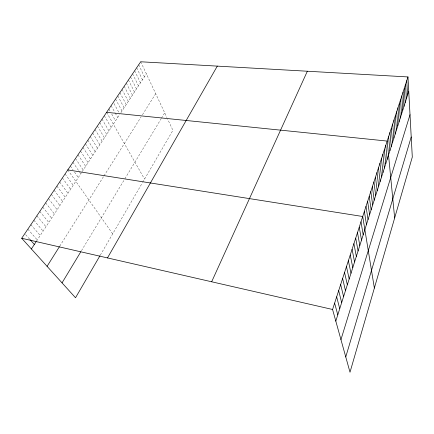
<?xml version="1.0" encoding="UTF-8"?>
<svg xmlns="http://www.w3.org/2000/svg" width="434" height="434" viewBox="0 0 434 434"><rect width="100%" height="100%" fill="white"/><g stroke="black" fill="none" stroke-linecap="round" stroke-linejoin="round"><path stroke-width="0.33" stroke-dasharray="2.17 1.63" d="M100.287 255.181L142.336 182.888M142.656 182.34L172.911 130.319L167.491 118.786M81.446 250.733L124.531 179.378M124.873 178.808L161.16 118.704M161.459 118.211L164.703 112.84M59.762 246.165L103.655 176.399M103.976 175.895L141.137 116.827M142.439 114.76L155.703 93.684M36.559 241.082L81.825 172.162M82.178 171.631L119.855 114.256M120.923 112.628L146.388 73.861M25.655 234.669L29.572 239.069M27.847 229.152L37.297 239.959M30.874 224.66L40.21 235.521M33.879 220.212L43.102 231.121M36.852 215.801L45.966 226.76M39.792 211.434L48.803 222.441M42.711 207.11L51.613 218.161M45.603 202.824L54.396 213.919M48.467 198.577L57.158 209.72M51.304 194.367L59.892 205.553M54.114 190.201L62.605 201.425M56.897 186.072L65.29 197.334M59.659 181.976L67.954 193.282M62.393 177.918L70.596 189.262M65.105 173.898L73.21 185.28M67.791 169.916L112.688 233.866M70.373 166.081L73.015 169.9M74.529 172.081L78.299 177.528M72.939 162.283L78.907 171.029M79.281 171.576L80.773 173.763M75.478 158.518L83.225 170.025M77.995 154.781L85.661 166.325M80.496 151.081L88.075 162.647M82.97 147.408L90.467 159.007M85.422 143.768L92.838 155.394M87.858 140.155L95.192 151.808M90.272 136.574L97.525 148.254M92.664 133.026L99.842 144.734M95.041 129.506L102.136 141.234M97.395 126.012L104.415 137.768M99.728 122.551L106.677 134.328M102.044 119.117L108.918 130.916M104.344 115.71L111.137 127.531M106.623 112.33L144.538 179.106M108.88 108.977L110.464 111.804M111.733 114.061L115.531 120.842M111.12 105.657L114.885 112.444M115.194 113.008L117.706 117.538M113.968 103.493L119.236 113.122M115.552 99.088L121.992 111.001M117.739 95.838L124.113 107.773M119.914 92.621L126.218 104.572M122.068 89.426L128.307 101.393M124.2 86.257L130.379 98.241M126.321 83.116L132.43 95.111M128.426 79.997L134.469 92.008M130.515 76.899L136.493 88.927M132.582 73.829L138.506 85.867M134.638 70.78L140.497 82.829M136.677 67.758L142.477 79.818M138.701 64.753L144.441 76.829M140.708 61.774L166.938 117.603"/><path stroke-width="0.65" d="M345.757 356.938L411.215 136.987M340.95 339.638L410.011 114.706M335.802 321.106L408.747 91.346M407.971 76.937L412.3 157.048L350.005 372.226L332.569 309.475L407.971 76.937L140.708 61.774L21.7 238.271L75.521 297.762L99.961 255.74M211.656 281.78L307.343 71.23M107.486 257.921L217.304 66.12M62.046 282.865L80.827 251.758M47.078 266.319L59.425 246.696M31.378 248.97L36.19 241.64M106.623 112.33L387.177 141.072L394.658 217.987M67.791 169.916L362.721 216.495L374.363 288.078M21.7 238.271L332.569 309.475M30.006 239.557L34.351 244.445M334.63 303.127L337.782 314.872M336.665 296.851L339.735 308.71M338.672 290.655L341.672 302.623M340.657 284.536L343.582 296.606M342.621 278.487L345.464 290.666M344.558 272.514L347.33 284.791M346.473 266.612L349.175 278.981M348.361 260.78L350.998 273.241M350.233 255.013L352.799 267.566M352.077 249.317L354.578 261.957M353.905 243.686L356.341 256.413M355.706 238.12L358.083 250.933M357.491 232.624L359.802 245.508M359.254 227.183L361.506 240.148M360.996 221.807L363.187 234.848M364.376 211.396L366.448 224.568M366.008 206.351L368.032 219.588M367.625 201.36L369.594 214.662M369.231 196.423L371.146 209.785M370.81 191.535L372.676 204.962M372.377 186.707L374.195 200.183M373.929 181.922L375.692 195.457M375.464 177.191L377.179 190.781M376.978 172.51L378.649 186.148M378.481 167.882L380.103 181.569M379.967 163.298L381.546 177.029M381.437 158.757L382.967 172.542M382.896 154.271L384.383 168.094M384.334 149.828L385.777 163.694M385.761 145.428L387.161 159.332M388.571 136.759L389.889 150.744M389.954 132.495L391.229 146.518M391.327 128.269L392.564 142.325M392.683 124.086L393.877 138.175M394.023 119.941L395.184 134.068M395.358 115.84L396.475 129.999M396.671 111.782L397.756 125.968M397.978 107.757L399.025 121.976M399.269 103.775L400.278 118.021M400.544 99.831L401.521 114.099M401.813 95.925L402.757 110.22M403.067 92.057L403.978 106.373M404.309 88.221L405.188 102.565M405.54 84.424L406.381 98.789M406.761 80.664L407.569 95.051"/></g></svg>
